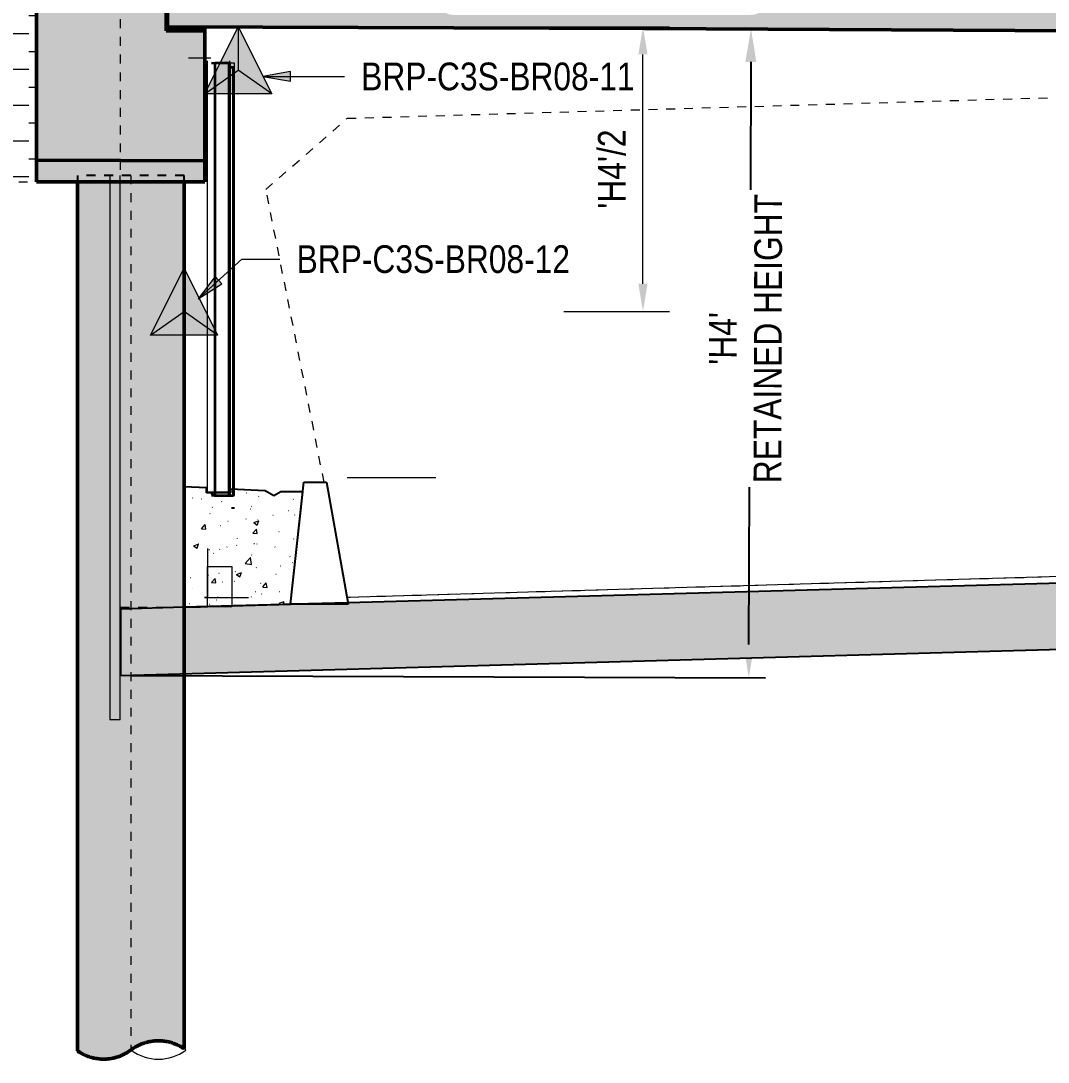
# Model space of a CAD drawing. Header units: metres. Extents: x -1147 to -802, y 5 to 567.
# Drawn here: x -976.04 to -964.46, y 8.33 to 20.06 of the extents above; entities that cross this region are included whole.
import ezdxf

# ---------------------------------------------------------------- set-up
doc = ezdxf.new("R2010")
doc.units = ezdxf.units.M
for name, pattern in [('Dash _2_5mm_', [0.005, 0.0025, -0.0025]), ('JacobsCenter', [0.015, 0.009, -0.0015, 0.003, -0.0015]), ('JacobsDash', [0.0045, 0.003, -0.0015])]:
    doc.linetypes.add(name, pattern=pattern)
doc.layers.get('Defpoints').update_dxf_attribs({"color": 41})
for name, color, linetype, lineweight in [('A-ANNO-DIMS', 7, 'Continuous', 9), ('A-DETL', 7, 'Continuous', 13), ('A-DETL-GENF', 7, 'Continuous', 9), ('A-GENM', 7, 'Continuous', 35), ('G-ANNO-TEXT', 7, 'Continuous', 9), ('S-BEAM', 7, 'Continuous', 50)]:
    doc.layers.add(name, color=color, linetype=linetype, lineweight=lineweight)
doc.styles.add('Arial Narrow_1', font='ARIALN.TTF', dxfattribs={"height": 0.3125})
doc.dimstyles.new('____ddd_____1', dxfattribs={"dimscale": 0.3048, "dimtxt": 0.319822, "dimasz": 1.230315, "dimexe": 0.615157, "dimexo": 0.410105, "dimgap": 0.205052, "dimtad": 1, "dimdec": 0, "dimlfac": 1000, "dimzin": 0, "dimdsep": 46, "dimtxsty": 'Arial Narrow_1', "dimsah": 1, "dimcen": 0.09, "dimaunit": 1, "dimadec": 4, "dimazin": 0, "dimtfac": 1, "dimtdec": 4, "dimtix": 1, "dimtmove": 2, "dimatfit": 3, "dimfxl": 1, "dimtvp": 1, "dimtolj": 1, "dimtzin": 0, "dimarcsym": 2})
doc.dimstyles.new('Dimension_Standard_O__mm_', dxfattribs={"dimscale": 0.3048, "dimtxt": 0.319822, "dimasz": 1.025262, "dimexe": 0.984252, "dimexo": 0.615157, "dimgap": 0.615157, "dimtad": 1, "dimdec": 0, "dimlfac": 1000, "dimzin": 0, "dimdsep": 46, "dimtxsty": 'Arial Narrow_1', "dimsah": 1, "dimcen": 0.09, "dimaunit": 1, "dimadec": 4, "dimazin": 0, "dimtfac": 1, "dimtdec": 4, "dimtix": 1, "dimtmove": 0, "dimatfit": 3, "dimfxl": 1, "dimtvp": 1, "dimtfill": 1, "dimtolj": 1, "dimtzin": 0, "dimlwd": 18, "dimlwe": 18, "dimarcsym": 2})

# ---------------------------------------------------------------- blocks, each defined once
blk = doc.blocks.new('CE_01F_FP36_81 - CE_01F_FP36_81-5196925-DRG-2873010 - ELEVATION')
at = {"layer": 'A-GENM', "color": 23, "lineweight": 18, "true_color": 0xc28383}
for p, q in [((-344.617, 19.591), (-344.586, 19.587)), ((-344.586, 19.587), (-344.582, 19.587)), ((-344.532, 19.587), (-344.582, 19.587)), ((-344.582, 19.587), (-344.582, 19.539)), ((-344.582, 19.539), (-344.582, 19.241)), ((-344.537, 19.587), (-344.566, 19.591)), ((-344.532, 19.587), (-344.537, 19.587)), ((-344.532, 19.241), (-344.532, 19.587))]:
    blk.add_line(p, q, dxfattribs=at)
at = {"layer": 'A-GENM', "lineweight": 18}
for p, q in [((-344.582, 19.241), (-344.582, 14.714)), ((-344.532, 14.714), (-344.532, 19.241)), ((-344.582, 14.714), (-344.532, 14.714))]:
    blk.add_line(p, q, dxfattribs=at)
at = {"layer": 'A-GENM', "color": 253, "linetype": 'Dash _2_5mm_', "lineweight": 25, "true_color": 0x9595a4}
blk.add_line((-344.566, 14.575), (-344.532, 14.575), dxfattribs=at)
blk = doc.blocks.new('T2DPAA-T2D-C3S-DU-M3D-100304_rvt-1-DRG-2873010 - ELEVATION')
at = {"layer": 'A-GENM', "color": 253, "linetype": 'Dash _2_5mm_', "lineweight": 25, "true_color": 0x9595a4}
blk.add_blockref('CE_01F_FP36_81 - CE_01F_FP36_81-5196925-DRG-2873010 - ELEVATION', (0, 0), dxfattribs=at)
blk = doc.blocks.new('panal dummu - panal dummu-6414592-DRG-2873010 - ELEVATION')
at = {"layer": 'A-GENM', "color": 23, "true_color": 0xc28383}
for p, q in [((-344.582, 19.539), (-344.592, 19.539)), ((-344.592, 19.539), (-344.592, 19.241)), ((-344.541, 19.539), (-344.582, 19.539)), ((-344.541, 19.241), (-344.541, 19.539))]:
    blk.add_line(p, q, dxfattribs=at)
at = {"layer": 'A-GENM'}
for p, q in [((-344.592, 19.241), (-344.592, 14.714)), ((-344.541, 14.714), (-344.541, 19.241)), ((-344.592, 14.714), (-344.541, 14.714))]:
    blk.add_line(p, q, dxfattribs=at)
blk = doc.blocks.new('BR08_20_GEN_WPC_PrecastPanel_Wall__4point - BR08_20_GEN_WPC_PrecastPanel_Wall__4point-8390371-DRG-2873010 - ELEVATION')
at = {"layer": 'A-GENM'}
for p, q in [((-344.789, 19.592), (-344.754, 19.587)), ((-344.693, 19.587), (-344.754, 19.587)), ((-344.754, 19.587), (-344.754, 19.465)), ((-344.754, 19.241), (-344.754, 16.583)), ((-344.592, 14.714), (-344.592, 19.241)), ((-344.754, 16.521), (-344.754, 14.714)), ((-344.754, 14.714), (-344.789, 14.714)), ((-344.754, 14.714), (-344.592, 14.714))]:
    blk.add_line(p, q, dxfattribs=at)
at = {"layer": 'A-GENM', "color": 23, "true_color": 0xc28383}
for p, q in [((-344.592, 19.587), (-344.693, 19.587)), ((-344.592, 19.587), (-344.627, 19.591)), ((-344.592, 19.539), (-344.592, 19.587)), ((-344.592, 19.241), (-344.592, 19.539)), ((-344.754, 19.465), (-344.754, 19.241)), ((-344.754, 16.583), (-344.754, 16.521))]:
    blk.add_line(p, q, dxfattribs=at)
blk = doc.blocks.new('CS_DET_Pile-Column_BreakLine - Tubular BreakLine-5598395-DRG-2873010 - ELEVATION')
at = {"layer": 'A-DETL-GENF', "lineweight": 18}
for centre, start, end in [((-346.007, 8.872), 232.9573, 307.0427), ((-345.389, 8.054), 52.9573, 127.0427), ((-345.389, 8.872), 232.9573, 307.0427)]:
    blk.add_arc(centre, 0.513, start, end, dxfattribs=at)
blk = doc.blocks.new('DIMBLOCK8-DRG-2873010 - ELEVATION')
at = {"layer": 'A-ANNO-DIMS', "color": 0, "lineweight": -2, "transparency": 16777216}
for p, q in [((-968.883, 19.979), (-967.621, 19.975)), ((-967.809, 19.601), (-967.814, 18.159)), ((-967.831, 13.034), (-967.826, 14.807)), ((-974.791, 12.683), (-967.645, 12.659))]:
    blk.add_line(p, q, dxfattribs=at)
at = {"layer": 'A-ANNO-DIMS', "color": 0, "transparency": 16777216}
for points in [[(-967.872, 19.601), (-967.747, 19.601), (-967.808, 19.976)], [(-967.894, 13.035), (-967.769, 13.034), (-967.833, 12.659)]]:
    blk.add_solid(points, dxfattribs=at)
at = {"layer": 'Defpoints', "color": 0, "transparency": 16777216}
for p in [(-969.008, 19.98), (-967.808, 19.976), (-974.916, 12.683)]:
    blk.add_point(p, dxfattribs=at)
at = {"layer": 'A-ANNO-DIMS', "color": 0, "transparency": 16777216, "insert": (-967.87, 16.483), "char_height": 0.3125, "width": 3.92315, "attachment_point": 5, "rotation": 89.8084, "line_spacing_factor": 0.974696, "style": 'Arial Narrow_1'}
blk.add_mtext("\\A1;'H4'\\PRETAINED HEIGHT", dxfattribs=at)
blk = doc.blocks.new('DIMBLOCK12-DRG-2873010 - ELEVATION')
at = {"layer": 'A-ANNO-DIMS', "color": 0, "lineweight": 18, "transparency": 16777216}
for p, q in [((-974.201, 19.998), (-968.726, 19.998)), ((-969.026, 17.1), (-969.026, 19.685)), ((-969.92, 16.788), (-968.726, 16.788))]:
    blk.add_line(p, q, dxfattribs=at)
at = {"layer": 'A-ANNO-DIMS', "color": 0, "transparency": 16777216}
for points in [[(-969.078, 19.685), (-968.974, 19.685), (-969.026, 19.998)], [(-969.078, 17.1), (-968.974, 17.1), (-969.026, 16.788)]]:
    blk.add_solid(points, dxfattribs=at)
at = {"layer": 'Defpoints', "color": 0, "transparency": 16777216}
for p in [(-974.388, 19.998), (-969.026, 19.998), (-970.108, 16.788)]:
    blk.add_point(p, dxfattribs=at)
at = {"layer": 'A-ANNO-DIMS', "color": 0, "lineweight": 18, "transparency": 16777216, "insert": (-969.375, 18.393), "char_height": 0.3125, "width": 1.07826, "attachment_point": 5, "rotation": 90, "style": 'Arial Narrow_1', "bg_fill": 3, "box_fill_scale": 1.1, "bg_fill_color": 256, "bg_fill_true_color": 13158600, "bg_fill_transparency": 0}
blk.add_mtext("\\A1;'H4'/2", dxfattribs=at)

msp = doc.modelspace()

# ---------------------------------------------------------------- hatches: boundary and pattern name
at = {"layer": 'A-DETL-GENF', "true_color": 0xc0c0c0, "transparency": 33554563}
h = msp.add_hatch(color=9, dxfattribs=at)
h.paths.add_polyline_path([(-936.9585, 18.1374), (-936.9585, 21.5674), (-938.4183, 21.5727), (-938.4186, 19.6429), (-938.8548, 19.6445), (-938.8548, 18.1442), (-938.3527, 18.1435), (-938.3527, 18.1441), (-937.1611, 18.1418), (-937.1607, 18.1381)])
h.paths.add_polyline_path([(-973.9669, 18.2496), (-973.9669, 19.9483), (-974.4036, 19.9499), (-974.4036, 21.8768), (-974.4036, 21.878), (-974.4036, 21.9032), (-975.8646, 21.9152), (-975.8644, 22.0256), (-974.4036, 22.0135), (-974.4036, 22.0436), (-975.8646, 22.0554), (-975.8652, 19.9499), (-975.8647, 18.2496), (-975.4007, 18.2496), (-975.4007, 18.3215), (-974.2007, 18.3215), (-974.2007, 18.2496), (-973.9669, 18.2496)])
h.paths.add_polyline_path([(-936.9585, 21.5772), (-936.9585, 21.595), (-938.4183, 21.6057), (-938.4183, 21.5877), (-936.9684, 21.5773)])
h.paths.add_polyline_path([(-936.9585, 21.611), (-936.9585, 21.6296), (-938.4183, 21.639), (-938.4183, 21.6214), (-936.9684, 21.6111)])
h.paths.add_polyline_path([(-936.9585, 21.6507), (-936.9585, 21.7633), (-938.4183, 21.7675), (-938.4183, 21.6625), (-936.9684, 21.6508)])
at = {"layer": 'A-DETL-GENF', "true_color": 0xe3e3e3, "transparency": 33554563}
msp.add_hatch(color=254, dxfattribs=at).paths.add_polyline_path([(-938.4339, 19.6913), (-938.426, 21.5106), (-940.1908, 21.5264), (-941.6028, 21.5463), (-942.5959, 21.556), (-942.4856, 21.5554), (-942.4856, 21.5537), (-941.7132, 21.5485), (-941.7132, 21.5479), (-941.4382, 21.5471), (-941.4382, 21.5933), (-949.6579, 21.6631), (-952.6371, 21.6877), (-962.0715, 21.772), (-964.9002, 21.7966), (-964.9134, 21.7442), (-966.71, 21.7598), (-966.6508, 21.806), (-966.6783, 21.8064), (-966.6783, 21.812), (-967.1197, 21.8145), (-967.1561, 21.8145), (-967.2086, 21.7625), (-967.6114, 21.7666), (-967.6114, 20.3313), (-967.6164, 20.2868), (-967.6312, 20.2445), (-967.655, 20.2066), (-967.6867, 20.175), (-967.7246, 20.1511), (-967.7669, 20.1363), (-967.8114, 20.1313), (-971.1614, 20.1313), (-971.2059, 20.1363), (-971.2482, 20.1511), (-971.2861, 20.175), (-971.3178, 20.2066), (-971.3416, 20.2445), (-971.3564, 20.2868), (-971.3614, 20.3313), (-971.3614, 21.8173), (-971.3955, 21.8163), (-971.3955, 21.8119), (-971.4326, 21.8121), (-971.425, 21.8064), (-971.4688, 21.8064), (-971.4866, 21.8004), (-971.4866, 21.8518), (-974.379, 21.8766), (-974.3884, 19.9978), (-968.8867, 19.9791), (-956.0965, 19.901), (-950.9086, 19.8465), (-938.4528, 19.6915)])
at = {"layer": 'A-DETL-GENF'}
h = msp.add_hatch(dxfattribs=at)
h.set_pattern_fill('FP_7', color=256, style=0, pattern_type=2)
h.set_pattern_definition([(0, (-954.57835, 10.849), (0.20161, 0.20161), [0.20161, -0.20161])])
h.paths.add_polyline_path([(-976.8652, 18.2496), (-975.8652, 18.2496), (-975.8652, 21.2496), (-978.8652, 21.2496), (-978.8652, 20.2496), (-977.8652, 20.2496), (-977.8652, 19.2496), (-976.8652, 19.2496), (-976.8652, 18.4877)])
at = {"layer": 'A-DETL-GENF', "true_color": 0xff0000, "transparency": 33554563}
h = msp.add_hatch(color=1, dxfattribs=at)
h.paths.add_polyline_path([(-973.9669, 19.2406), (-973.2123, 19.2406), (-973.5896, 19.9952), (-973.8896, 19.3951)])
h.paths.add_polyline_path([(-973.6828, 19.5394), (-973.6924, 19.5406), (-973.6924, 19.5868), (-973.7174, 19.5914), (-973.6666, 19.5912), (-973.6321, 19.5868), (-973.6828, 19.587)])
for points in [[(-973.6828, 19.5394), (-973.6828, 19.587), (-973.6373, 19.5875), (-973.674, 19.5912), (-973.7174, 19.59), (-973.6924, 19.5868), (-973.6924, 19.5406), (-973.6828, 19.5394)], [(-973.8235, 16.5207), (-974.2007, 17.2753), (-974.578, 16.5207), (-973.8548, 16.5207)]]:
    msp.add_hatch(color=1, dxfattribs=at).paths.add_polyline_path(points)
at = {"layer": 'A-DETL-GENF', "true_color": 0xc0c0c0, "transparency": 33554563}
msp.add_hatch(color=9, dxfattribs=at).paths.add_polyline_path([(-975.0977, 8.3599), (-975.0176, 8.3677), (-974.9338, 8.3905), (-974.86, 8.4239), (-974.7311, 8.5062), (-974.6581, 8.5382), (-974.5811, 8.5585), (-974.5018, 8.5666), (-974.4222, 8.5623), (-974.3443, 8.5457), (-974.2698, 8.5173), (-974.2007, 8.4777), (-974.2007, 12.7033), (-974.916, 12.6832), (-974.916, 13.4323), (-974.2007, 13.4533), (-974.2007, 16.5207), (-974.578, 16.5207), (-974.2007, 17.2753), (-974.2007, 18.3215), (-975.4007, 18.3215), (-975.4007, 8.4524), (-975.3314, 8.4116), (-975.2565, 8.3822), (-975.178, 8.3648), (-975.1182, 8.3612)])
at = {"layer": 'A-DETL-GENF'}
h = msp.add_hatch(dxfattribs=at)
h.set_pattern_fill('FP_8', color=256, style=0, pattern_type=2)
h.set_pattern_definition([(50, (-954.57835, 10.849), (0.578435, -0.050612), [0.06048, -0.66532]), (355, (-954.57835, 10.849), (-0.111897, 0.6066), [0.04839, -0.53226]), (100.451, (-954.53035, 10.845), (0.466546, 0.555993), [0.0514, -0.56544]), (46.184, (-954.57835, 11.011), (0.86067, -0.133487), [0.09073, -0.99798]), (96.636, (-954.50635, 11), (0.753756, 0.785588), [0.0771, -0.84816]), (351.184, (-954.57835, 11.011), (0.753764, 0.785578), [0.07258, -0.79838]), (21, (-954.49735, 10.97), (0.481374, -0.324697), [0.06048, -0.66532]), (326, (-954.49735, 10.97), (0.196219, 0.584794), [0.04839, -0.53226]), (71.451, (-954.45735, 10.943), (0.6776, 0.260096), [0.0514, -0.56544]), (37.5, (-954.57835, 10.849), (0.0098042, 0.268466), [0.00419, -0.52161, 0.00419, -0.53613, -0.53427]), (37.5, (-954.57835, 10.849), (0.0098042, 0.268466), [-1.066, 0.00419, -0.53008]), (7.5, (-954.57835, 10.849), (0.2121482, 0.318072), [0.00419, -0.30387, 0.00419, -0.50952, -0.20363]), (7.5, (-954.57835, 10.849), (0.2121482, 0.318072), [-0.82177, 0.00419, -0.19944]), (327.5, (-954.75835, 10.849), (0.430499, -0.018185), [0.00419, -0.19742, 0.00419, -0.62484, -0.83468]), (327.5, (-954.75835, 10.849), (0.430499, -0.018185), [-0.83064, 0.00419, -0.83048]), (317.5, (-954.83835, 10.849), (0.470313, 0.080731), [0.00419, -0.25791, 0.00419, -0.41355, -0.59274]), (317.5, (-954.83835, 10.849), (0.470313, 0.080731), [-0.67984, 0.00419, -0.58855])])
h.paths.add_polyline_path([(-974.2007, 13.4533), (-973.632, 13.4699), (-973.0012, 13.4884), (-972.8614, 14.7551), (-973.1108, 14.7551), (-973.1895, 14.7097), (-973.2844, 14.7645), (-973.6762, 14.785), (-973.6762, 14.7451), (-973.9484, 14.7451), (-973.9484, 14.7993), (-974.2007, 14.8125), (-974.2007, 13.9324)])
at = {"layer": 'A-DETL-GENF', "true_color": 0xffffff, "transparency": 33554563}
msp.add_hatch(color=7, dxfattribs=at).paths.add_polyline_path([(-974.916, 12.6832), (-957.1232, 13.1836), (-955.9076, 13.1836), (-950.4404, 13.0187), (-950.4404, 13.767), (-956.0074, 13.9378), (-955.9575, 13.703), (-956.3324, 13.7173), (-956.7371, 13.7067), (-956.6973, 13.9324), (-974.916, 13.4323), (-974.916, 13.0286)])
at = {"layer": 'G-ANNO-TEXT'}
for points in [[(-973.3117, 19.4379), (-972.9992, 19.3828), (-972.9992, 19.493)], [(-974.0428, 16.9316), (-973.774, 17.1002), (-973.8478, 17.182)]]:
    msp.add_hatch(color=256, dxfattribs=at).paths.add_polyline_path(points)

# ---------------------------------------------------------------- linework, layer by layer
at = {"layer": 'A-DETL', "linetype": 'JacobsCenter'}
msp.add_line((-974.916, 18.3833), (-974.916, 26.9833), dxfattribs=at)
at = {"layer": 'A-DETL', "lineweight": 50}
for p, q in [((-975.8652, 22.0814), (-975.8652, 18.2496)), ((-974.4036, 19.9499), (-974.4036, 22.0754)), ((-973.9669, 19.9483), (-974.4036, 19.9499)), ((-973.9669, 18.2496), (-973.9669, 19.9483)), ((-975.8652, 18.2496), (-973.9669, 18.2496)), ((-975.4007, 18.2496), (-975.4007, 8.4536)), ((-974.2007, 17.2753), (-974.2007, 18.2515)), ((-974.2007, 8.4777), (-974.2007, 16.5207))]:
    msp.add_line(p, q, dxfattribs=at)
at = {"layer": 'A-DETL', "color": 252, "lineweight": 50, "true_color": 0x888888}
for p, q in [((-974.3789, 21.8777), (-974.3884, 19.9978)), ((-974.3884, 19.9978), (-969.0085, 19.9799)), ((-969.0085, 19.9799), (-956.4083, 19.9042))]:
    msp.add_line(p, q, dxfattribs=at)
at = {"layer": 'A-DETL', "lineweight": 9}
for p, q in [((-975.8652, 18.2496), (-975.8652, 21.2496)), ((-975.0385, 18.3215), (-975.0385, 12.1831)), ((-974.9196, 12.1831), (-974.9196, 18.3215)), ((-974.9196, 12.1831), (-975.0385, 12.1831))]:
    msp.add_line(p, q, dxfattribs=at)
at = {"layer": 'A-DETL', "color": 11, "lineweight": 18, "true_color": 0xff8383}
for p, q in [((-973.9669, 19.2406), (-973.5896, 19.9952)), ((-973.5896, 19.9952), (-973.2123, 19.2406)), ((-973.2123, 19.2406), (-973.9669, 19.2406)), ((-974.578, 16.5207), (-974.2007, 17.2753)), ((-974.2007, 17.2753), (-973.8235, 16.5207)), ((-973.8235, 16.5207), (-974.578, 16.5207))]:
    msp.add_line(p, q, dxfattribs=at)
at = {"layer": 'A-DETL', "color": 6, "lineweight": 18, "true_color": 0xff00ff}
for p, q in [((-973.9669, 19.2406), (-973.5896, 19.9952)), ((-973.5896, 19.9952), (-973.2123, 19.2406)), ((-973.5896, 19.9952), (-973.5896, 19.5077)), ((-973.9669, 19.2406), (-973.5896, 19.5077)), ((-973.2123, 19.2406), (-973.5896, 19.5077)), ((-973.2123, 19.2406), (-973.9669, 19.2406)), ((-974.578, 16.5207), (-974.2007, 17.2753)), ((-974.2007, 17.2753), (-973.8235, 16.5207)), ((-974.2007, 17.2753), (-974.2007, 16.7878)), ((-974.578, 16.5207), (-974.2007, 16.7878)), ((-973.8235, 16.5207), (-974.2007, 16.7878)), ((-973.8235, 16.5207), (-974.578, 16.5207))]:
    msp.add_line(p, q, dxfattribs=at)
at = {"layer": 'A-DETL', "lineweight": 18}
for p, q in [((-974.1497, 19.6491), (-973.8997, 19.6491)), ((-973.9365, 19.3013), (-973.9365, 19.6148)), ((-973.9365, 16.7468), (-973.9365, 19.2406)), ((-973.6865, 19.2406), (-973.6865, 14.7551)), ((-973.9365, 14.7551), (-973.9365, 16.5207)), ((-973.9365, 14.7551), (-973.6865, 14.7551)), ((-956.6779, 14.0232), (-972.3614, 13.5634))]:
    msp.add_line(p, q, dxfattribs=at)
at = {"layer": 'A-DETL', "color": 23, "lineweight": 18, "true_color": 0xc28383}
for p, q in [((-973.6865, 19.6148), (-973.6865, 19.2406)), ((-973.9365, 19.2406), (-973.9365, 19.3013)), ((-973.9365, 16.5207), (-973.9365, 16.7468))]:
    msp.add_line(p, q, dxfattribs=at)
at = {"layer": 'A-DETL', "linetype": 'JacobsDash', "lineweight": 18}
for p, q in [((-972.3614, 18.9657), (-956.7349, 19.4239)), ((-973.2769, 18.164), (-972.3635, 18.9634)), ((-974.8007, 18.3215), (-974.8007, 8.4617)), ((-976.8652, 18.2496), (-975.8652, 18.2496)), ((-972.6214, 14.8634), (-973.2769, 18.164)), ((-956.7349, 14.0215), (-972.3614, 13.5634)), ((-974.916, 13.4533), (-973.9365, 13.4533))]:
    msp.add_line(p, q, dxfattribs=at)
at = {"layer": 'A-DETL', "linetype": 'JacobsDash', "lineweight": 25}
for p, q in [((-974.2007, 18.3215), (-975.4007, 18.3215)), ((-975.4007, 18.3215), (-975.4007, 18.2496)), ((-974.2007, 18.2515), (-974.2007, 18.3215))]:
    msp.add_line(p, q, dxfattribs=at)
at = {"layer": 'A-DETL', "color": 23, "lineweight": 50, "true_color": 0xc28383}
msp.add_line((-974.2007, 16.5207), (-974.2007, 17.2753), dxfattribs=at)
at = {"layer": 'A-DETL', "color": 7, "lineweight": 9, "true_color": 0xffffff}
for p, q in [((-972.3614, 14.9151), (-971.3614, 14.9151)), ((-973.9365, 14.1148), (-973.9365, 13.5644)), ((-973.9715, 13.5644), (-973.4734, 13.5644)), ((-973.9315, 13.5644), (-973.971, 13.5646))]:
    msp.add_line(p, q, dxfattribs=at)
at = {"layer": 'A-DETL', "lineweight": 25}
for p, q in [((-973.9484, 14.7993), (-974.2007, 14.8125)), ((-974.2007, 14.8125), (-974.2007, 13.4533)), ((-973.9484, 14.7451), (-973.9484, 14.7993)), ((-973.0014, 13.4877), (-972.8494, 14.8634)), ((-972.8494, 14.8634), (-972.5955, 14.8634)), ((-972.5955, 14.8634), (-972.3498, 13.4877)), ((-973.6762, 14.7451), (-973.9484, 14.7451)), ((-973.2844, 14.7645), (-973.6762, 14.785)), ((-973.6762, 14.785), (-973.6762, 14.7451)), ((-973.1895, 14.7097), (-973.2844, 14.7645)), ((-973.1108, 14.7551), (-973.1895, 14.7097)), ((-972.8614, 14.7551), (-973.1108, 14.7551)), ((-956.6973, 13.9324), (-972.3527, 13.5039)), ((-974.2007, 13.4533), (-974.916, 13.4323)), ((-974.916, 13.4323), (-974.916, 12.6832)), ((-974.2007, 13.4533), (-973.0014, 13.4884)), ((-972.9426, 13.4877), (-974.2007, 13.4533)), ((-972.3498, 13.4877), (-973.0014, 13.4877)), ((-974.916, 12.6832), (-957.1232, 13.1836))]:
    msp.add_line(p, q, dxfattribs=at)
at = {"layer": 'A-DETL', "color": 252, "lineweight": 25, "true_color": 0x838383}
for p, q in [((-973.0012, 13.4884), (-972.8613, 14.7551)), ((-972.3527, 13.5039), (-972.9426, 13.4877))]:
    msp.add_line(p, q, dxfattribs=at)
at = {"layer": 'A-DETL'}
for p, q in [((-973.9365, 13.9127), (-973.6631, 13.9127)), ((-973.9365, 13.4603), (-973.9365, 13.9127)), ((-973.6631, 13.9127), (-973.6631, 13.4603)), ((-973.6631, 13.4603), (-973.9365, 13.4603))]:
    msp.add_line(p, q, dxfattribs=at)
at = {"layer": 'A-DETL', "color": 252, "lineweight": 50, "true_color": 0x838383}
for centre, start, end in [((-975.107, 8.8724), 235.03033, 237.62952), ((-974.4895, 8.0542), 118.45477, 127.04267), ((-974.4895, 8.0542), 109.86375, 115.60961), ((-974.4895, 8.0542), 101.26876, 106.4632), ((-974.4895, 8.0542), 92.66851, 97.64351), ((-974.4895, 8.0542), 84.06102, 88.93279), ((-974.4895, 8.0542), 75.44308, 80.27167), ((-974.4895, 8.0542), 66.80912, 71.63734), ((-974.4895, 8.0542), 58.14864, 63.01916), ((-975.107, 8.8724), 242.70222, 246.40756), ((-975.107, 8.8724), 251.36291, 255.12348), ((-975.107, 8.8724), 260.0399, 263.80726), ((-975.107, 8.8724), 268.74386, 272.4722), ((-975.107, 8.8724), 277.49772, 281.12508), ((-975.107, 8.8724), 286.36112, 289.76972), ((-975.107, 8.8724), 295.55289, 298.40843)]:
    msp.add_arc(centre, 0.5125, start, end, dxfattribs=at)
at = {"layer": 'A-DETL', "lineweight": 50}
for centre, start, end in [((-975.107, 8.8724), 298.40843, 307.04267), ((-974.4895, 8.0542), 115.60961, 118.45477), ((-974.4895, 8.0542), 106.4632, 109.86375), ((-974.4895, 8.0542), 97.64351, 101.26876), ((-974.4895, 8.0542), 88.93279, 92.66851), ((-974.4895, 8.0542), 80.27167, 84.06102), ((-974.4895, 8.0542), 71.63734, 75.44308), ((-974.4895, 8.0542), 63.01916, 66.80912), ((-974.4895, 8.0542), 55.70963, 58.14864), ((-975.107, 8.8724), 237.62952, 242.70222), ((-975.107, 8.8724), 246.40756, 251.36291), ((-975.107, 8.8724), 255.12348, 260.0399), ((-975.107, 8.8724), 263.80726, 268.74386), ((-975.107, 8.8724), 272.4722, 277.49772), ((-975.107, 8.8724), 281.12508, 286.36112), ((-975.107, 8.8724), 289.76972, 295.55289)]:
    msp.add_arc(centre, 0.5125, start, end, dxfattribs=at)
at = {"layer": 'G-ANNO-TEXT'}
for p, q in [((-972.9992, 19.493), (-973.3117, 19.4379)), ((-972.9992, 19.3828), (-972.9992, 19.493)), ((-973.3117, 19.4379), (-972.9992, 19.3828)), ((-973.3117, 19.4379), (-972.3905, 19.4379)), ((-974.0428, 16.9316), (-973.5479, 17.3785)), ((-973.5479, 17.3785), (-973.1189, 17.3785)), ((-973.8478, 17.182), (-974.0428, 16.9316)), ((-973.774, 17.1002), (-973.8478, 17.182)), ((-974.0428, 16.9316), (-973.774, 17.1002))]:
    msp.add_line(p, q, dxfattribs=at)
at = {"layer": 'S-BEAM'}
for p, q in [((-975.8647, 21.8433), (-975.8647, 18.4946)), ((-974.4033, 19.9896), (-974.4033, 21.833)), ((-973.9669, 19.988), (-974.4033, 19.9896)), ((-973.9669, 19.988), (-974.0015, 19.9924)), ((-973.9669, 18.4877), (-973.9669, 19.988)), ((-975.8647, 18.4946), (-973.9669, 18.4877))]:
    msp.add_line(p, q, dxfattribs=at)

# ---------------------------------------------------------------- block references
at = {"lineweight": 5}
msp.add_blockref('T2DPAA-T2D-C3S-DU-M3D-100304_rvt-1-DRG-2873010 - ELEVATION', (-629.1003, 0), dxfattribs=at)
at = {"layer": 'A-DETL-GENF'}
msp.add_blockref('CS_DET_Pile-Column_BreakLine - Tubular BreakLine-5598395-DRG-2873010 - ELEVATION', (-629.1003, 0), dxfattribs=at)
at = {"layer": 'A-GENM', "color": 23, "true_color": 0xc28383}
msp.add_blockref('BR08_20_GEN_WPC_PrecastPanel_Wall__4point - BR08_20_GEN_WPC_PrecastPanel_Wall__4point-8390371-DRG-2873010 - ELEVATION', (-629.1003, 0), dxfattribs=at)
at = {"layer": 'A-GENM'}
msp.add_blockref('panal dummu - panal dummu-6414592-DRG-2873010 - ELEVATION', (-629.1003, 0), dxfattribs=at)

# ---------------------------------------------------------------- dimensions: what is measured, and where the dimension line sits
at = {"layer": 'A-ANNO-DIMS'}
dim = msp.add_linear_dim(base=(-967.8082, 19.9758), p1=(-974.916, 12.6832), p2=(-969.0085, 19.9799), angle=89.80844, text="'H4'\\XRETAINED HEIGHT", dimstyle='____ddd_____1', override={"dimpost": '<>', "dimfxl": 9.388326}, dxfattribs=at)
dim.commit()
dim.dimension.update_dxf_attribs({"geometry": 'DIMBLOCK8-DRG-2873010 - ELEVATION', "text_midpoint": (-967.8696, 16.4832), "dimtype": 160, "text_rotation": 89.80844})

# ---------------------------------------------------------------- next in the draw order: texts
at = {"layer": 'G-ANNO-TEXT', "char_height": 0.3125, "attachment_point": 1, "style": 'Arial Narrow_1', "bg_fill": 3, "box_fill_scale": 1, "bg_fill_color": 256, "bg_fill_true_color": 13158600, "bg_fill_transparency": 0}
for s, insert in [('BRP-C3S-BR08-11', (-972.203, 19.5941)), ('BRP-C3S-BR08-12', (-972.9314, 17.5347))]:
    msp.add_mtext(s, dxfattribs=dict(at, insert=insert))

# ---------------------------------------------------------------- next in the draw order: dimensions: what is measured, and where the dimension line sits
at = {"layer": 'A-ANNO-DIMS', "lineweight": 18}
dim = msp.add_linear_dim(base=(-969.0257, 19.9978), p1=(-970.1075, 16.7878), p2=(-974.3884, 19.9978), angle=90, text="'H4'/2", dimstyle='Dimension_Standard_O__mm_', override={"dimpost": '<>', "dimfxl": 5.350732}, dxfattribs=at)
dim.commit()
dim.dimension.update_dxf_attribs({"geometry": 'DIMBLOCK12-DRG-2873010 - ELEVATION', "text_midpoint": (-969.3747, 18.3928)})

doc.saveas('drawing.dxf')
